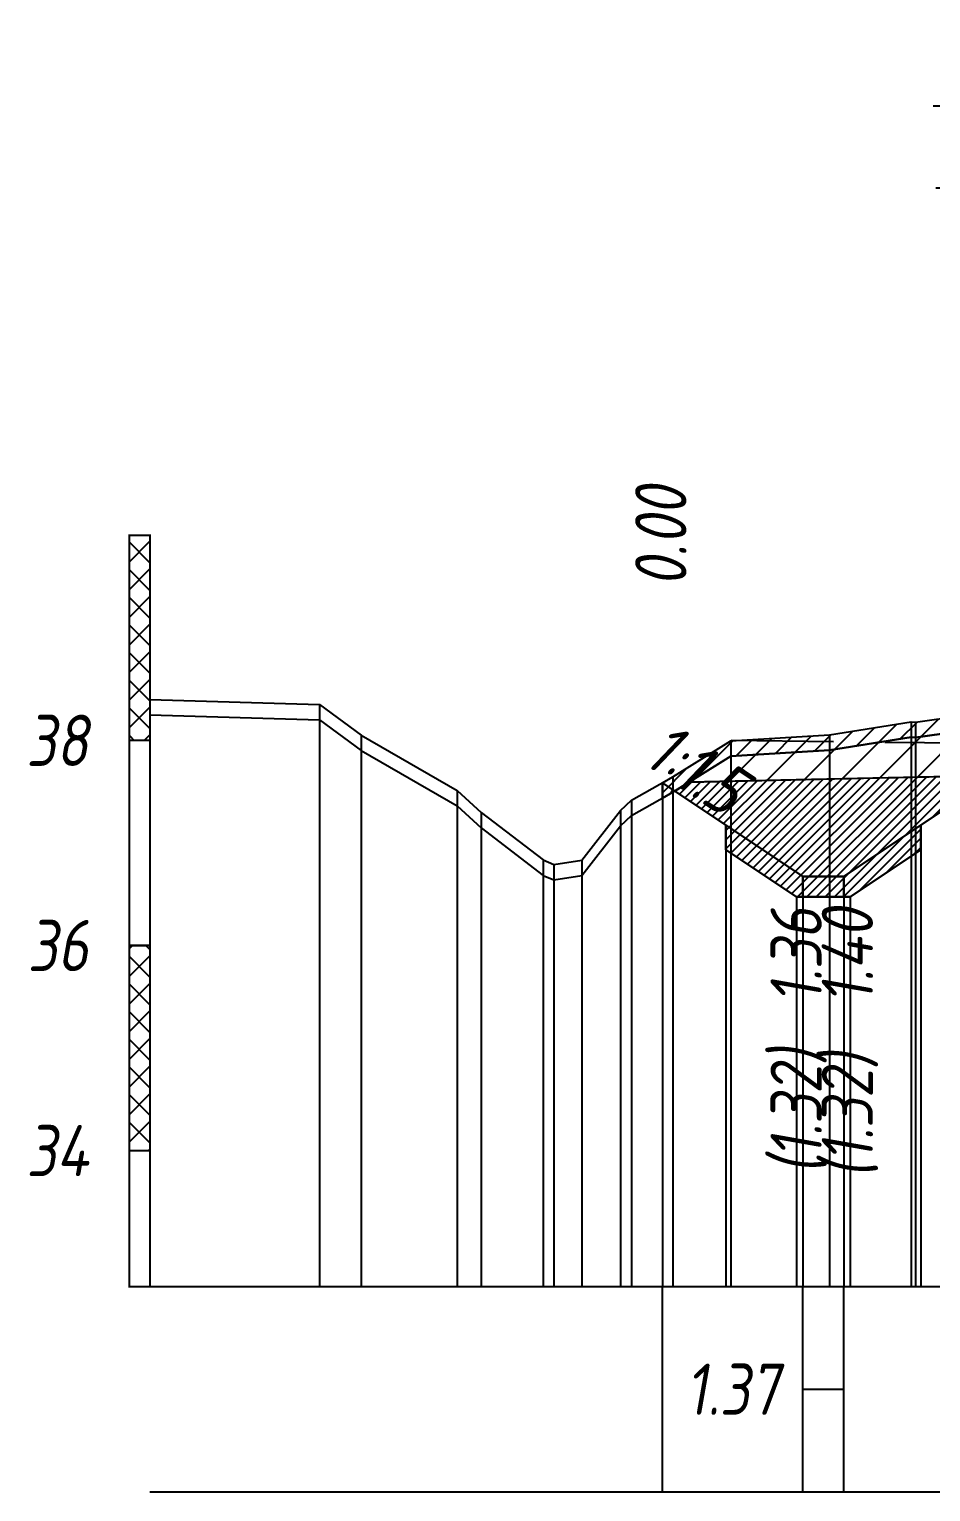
# Model space of a CAD drawing. Extents: x -717 to 1451, y -133302 to 233.
# Drawn here: x -341.3 to -297.4, y -111697.3 to -111626 of the extents above; entities that cross this region are included whole.
import ezdxf
from ezdxf.enums import TextEntityAlignment as Align

# ---------------------------------------------------------------- set-up
doc = ezdxf.new("R2010")
doc.units = 0
doc.linetypes.add('штриховая', pattern=[0.75, 0.5, -0.25])
for name, color, linetype in [('Интерполированный поперечник', 2, 'Continuous'), ('Код_514', 1, 'Continuous'), ('Контур_0', 7, 'Continuous'), ('Контур_508', 7, 'Continuous'), ('Контур_512', 7, 'Continuous'), ('Контур_513', 7, 'Continuous'), ('Контур_818', 7, 'Continuous'), ('Красный поперечник', 1, 'Continuous'), ('Линейка абсолютных высот', 7, 'Continuous'), ('Объём_2650', 7, 'Continuous'), ('Объём_2663', 7, 'Continuous'), ('Объём_2664', 7, 'Continuous'), ('Рабочие отметки', 7, 'Continuous'), ('Рабочие отметки доп.', 7, 'Continuous'), ('Таблица', 7, 'Continuous'), ('Уклоны проезжей части', 7, 'Continuous'), ('Черный поперечник', 3, 'Continuous')]:
    doc.layers.add(name, color=color, linetype=linetype)
for name, color, linetype, true_color in [('Контур_2570', 7, 'Continuous', 0x80ff00), ('Контур_2583', 3, 'Continuous', 0x00ff00), ('Контур_2584', 3, 'Continuous', 0x00ff00), ('Контур_2736', 4, 'Continuous', 0x00ffff), ('Контур_2741', 4, 'Continuous', 0x00ffff), ('Контур_2742', 4, 'Continuous', 0x00ffff), ('Контур_2743', 4, 'Continuous', 0x00ffff), ('Контур_2744', 7, 'Continuous', 0xa4ffff), ('Контур_2750', 4, 'Continuous', 0x00ffff), ('Контур_2751', 4, 'Continuous', 0x00ffff), ('Контур_2752', 4, 'Continuous', 0x00ffff), ('Контур_707', 4, 'Continuous', 0x00ffff), ('Контур_720', 131, 'Continuous', 0xaaffff), ('Объём_2570', 7, 'Continuous', 0x80ff00), ('Объём_2583', 3, 'Continuous', 0x00ff00), ('Объём_2584', 3, 'Continuous', 0x00ff00), ('Объём_2594', 3, 'Continuous', 0x00ff00), ('Объём_2598', 3, 'Continuous', 0x00ff00), ('Объём_2600', 7, 'Continuous', 0x808000), ('Объём_2620', 2, 'Continuous', 0xffff00), ('Объём_2746', 2, 'Continuous', 0xffff00)]:
    doc.layers.add(name, color=color, linetype=linetype, true_color=true_color)
doc.styles.get("Standard").update_dxf_attribs({"font": 'txt', "height": 2.5})
doc.styles.add('М', font='romand.shx', dxfattribs={"width": 0.8, "oblique": 10, "height": 2.5})
doc.dimstyles.new('ISO-25', dxfattribs={"dimtxt": 2.5, "dimasz": 2.5, "dimexe": 1.25, "dimexo": 0.625, "dimtad": 1, "dimtxsty": 'Standard', "dimcen": 2.5, "dimadec": 0, "dimazin": 0, "dimtfac": 1, "dimtmove": 0, "dimatfit": 3, "dimfxl": 1, "dimarcsym": 0})
pattern_1 = [(45.0000013, (-415.4604, 20.7337), (-0.6735192404, 0.673519211), []), (135.0000003, (-415.4604, 20.7337), (-0.673519222, -0.67351923), [])]

# ---------------------------------------------------------------- blocks, each defined once
blk = doc.blocks.new('_Oblique')
at = {"color": 0, "linetype": 'ByBlock', "lineweight": -2}
blk.add_line((-0.5, -0.5), (0.5, 0.5), dxfattribs=at)
blk = doc.blocks.new('*D2289')
at = {"color": 0, "lineweight": -2, "transparency": 16777216}
for p, q in [((-287.327, -111657.183), (-287.327, -111632.463)), ((-280.327, -111656.903), (-280.327, -111632.463)), ((-287.327, -111633.713), (-297.117, -111633.713)), ((-280.327, -111633.713), (-287.327, -111633.713))]:
    blk.add_line(p, q, dxfattribs=at)
at = {"layer": 'Defpoints', "color": 0, "transparency": 16777216}
for p in [(-280.327, -111633.713), (-287.327, -111657.808), (-280.327, -111657.528)]:
    blk.add_point(p, dxfattribs=at)
at = {"color": 0, "lineweight": -2, "transparency": 16777216, "rotation": 180}
blk.add_blockref('_Oblique', (-287.327, -111633.713), dxfattribs=at)
at = {"color": 0, "lineweight": -2, "transparency": 16777216}
blk.add_blockref('_Oblique', (-280.327, -111633.713), dxfattribs=at)
at = {"color": 0, "transparency": 16777216, "insert": (-293.577, -111631.6), "char_height": 2.5, "width": 8.75, "attachment_point": 5, "style": 'М'}
blk.add_mtext('1,40', dxfattribs=at)
blk = doc.blocks.new('*D2294')
at = {"color": 0, "lineweight": -2, "transparency": 16777216}
for p, q in [((-287.327, -111657.183), (-287.327, -111628.463)), ((-277.827, -111656.853), (-277.827, -111628.463)), ((-287.327, -111629.713), (-297.248, -111629.713)), ((-277.827, -111629.713), (-287.327, -111629.713))]:
    blk.add_line(p, q, dxfattribs=at)
at = {"layer": 'Defpoints', "color": 0, "transparency": 16777216}
for p in [(-277.827, -111629.713), (-287.327, -111657.808), (-277.827, -111657.478)]:
    blk.add_point(p, dxfattribs=at)
at = {"color": 0, "lineweight": -2, "transparency": 16777216, "rotation": 180}
blk.add_blockref('_Oblique', (-287.327, -111629.713), dxfattribs=at)
at = {"color": 0, "lineweight": -2, "transparency": 16777216}
blk.add_blockref('_Oblique', (-277.827, -111629.713), dxfattribs=at)
at = {"color": 0, "transparency": 16777216, "insert": (-293.708, -111627.6), "char_height": 2.5, "width": 8.75, "attachment_point": 5, "style": 'М'}
blk.add_mtext('1,90', dxfattribs=at)

msp = doc.modelspace()

# ---------------------------------------------------------------- hatches: boundary and pattern name
at = {"layer": 'Линейка абсолютных высот'}
h = msp.add_hatch(dxfattribs=at)
h.set_pattern_fill('ANSI37', scale=0.3, style=0)
h.set_pattern_definition(pattern_1)
h.paths.add_polyline_path([(-335.46, -111660.634), (-335.46, -111650.634), (-336.46, -111650.634), (-336.46, -111660.634)])
h = msp.add_hatch(dxfattribs=at)
h.set_pattern_fill('ANSI37', scale=0.3, style=0)
h.set_pattern_definition(pattern_1)
h.paths.add_polyline_path([(-335.46, -111680.634), (-335.46, -111670.634), (-336.46, -111670.634), (-336.46, -111680.634)])
at = {"layer": 'Объём_2570'}
h = msp.add_hatch(dxfattribs=at)
h.set_pattern_fill('ANSI31', color=256, scale=0.2)
h.set_pattern_definition([(45, (-415.4604, 20.73366), (-0.449012806, 0.449012806), [])])
h.paths.add_polyline_path([(-280.327, -111659.913), (-289.801, -111660.141), (-290.301, -111659.392), (-298.113, -111660.498), (-298.329, -111660.477), (-302.314, -111661.117), (-307.115, -111661.396), (-309.943, -111663.158), (-310.46, -111663.448), (-310.46, -111662.698), (-309.943, -111662.408), (-307.115, -111660.646), (-302.314, -111660.367), (-298.329, -111659.727), (-298.113, -111659.748), (-290.301, -111658.642), (-289.801, -111659.391), (-280.327, -111659.163)])
at = {"layer": 'Объём_2600'}
h = msp.add_hatch(dxfattribs=at)
h.set_pattern_fill('ANSI31', color=6, scale=0.4)
h.set_pattern_definition([(45, (-415.4604, 20.7337), (-0.898025612, 0.898025612), [])])
h.paths.add_polyline_path([(-280.327, -111661.923), (-294.218, -111662.34), (-309.159, -111662.669), (-307.115, -111661.396), (-302.314, -111661.117), (-298.329, -111660.477), (-298.113, -111660.498), (-290.301, -111659.392), (-289.801, -111660.141), (-280.327, -111659.913)])
h = msp.add_hatch(dxfattribs=at)
h.set_pattern_fill('HONEY', color=5, scale=0.3)
h.set_pattern_definition([(0, (-415.4604, 20.7337), (1.42875, 0.8248891935), [0.9525, -1.905]), (120, (-415.4604, 20.7337), (-1.428749997, 0.824889199), [0.9525, -1.905]), (60, (-415.4604, 20.7337), (3e-09, 1.6497783924), [-1.905, 0.9525])])
h.paths.add_polyline_path([(-309.943, -111663.158), (-310.46, -111663.448), (-310.46, -111662.698), (-309.854, -111663.102)])
at = {"layer": 'Объём_2620'}
h = msp.add_hatch(dxfattribs=at)
h.set_pattern_fill('ANSI31', color=2, scale=0.1)
h.set_pattern_definition([(45, (-415.46038, 20.73366), (-0.224506403, 0.224506403), [])])
h.paths.add_polyline_path([(-300.647, -111662.482), (-294.218, -111662.34), (-297.858, -111664.766), (-297.858, -111665.968), (-301.305, -111668.266), (-303.911, -111668.266), (-307.358, -111665.968), (-307.358, -111664.766), (-309.854, -111663.102), (-309.159, -111662.669)])

# ---------------------------------------------------------------- linework, layer by layer
at = {"layer": 'Интерполированный поперечник', "linetype": 'штриховая', "ltscale": 10, "flags": 128}
msp.add_lwpolyline([(-307.107, -111660.629), (-168.622, -111662.162)], dxfattribs=at)
at = {"layer": 'Код_514'}
for p, q in [((-310.46, -111697.266), (-310.46, -111687.266)), ((-303.608, -111697.266), (-303.608, -111687.266)), ((-301.608, -111697.266), (-301.608, -111687.266)), ((-303.608, -111692.266), (-301.608, -111692.266))]:
    msp.add_line(p, q, dxfattribs=at)
at = {"layer": 'Контур_0', "flags": 128}
for points in [[(-287.327, -111657.746), (-291.905, -111660.797), (-291.905, -111660.797), (-291.905, -111660.797), (-291.905, -111660.797), (-291.905, -111660.797), (-291.905, -111660.797), (-291.905, -111660.797), (-291.905, -111660.797), (-291.905, -111660.797), (-291.905, -111660.797), (-291.905, -111660.797), (-291.905, -111660.797), (-291.905, -111660.797), (-291.905, -111660.797), (-301.608, -111667.266)], [(-291.905, -111660.797), (-301.608, -111667.266), (-303.608, -111667.266), (-310.46, -111662.698), (-310.46, -111662.698), (-310.46, -111662.698), (-310.46, -111662.698), (-310.46, -111662.698), (-310.46, -111662.698), (-310.46, -111662.698), (-310.46, -111662.698), (-310.46, -111662.698), (-310.46, -111662.698), (-310.46, -111662.698), (-310.46, -111662.698), (-310.46, -111662.698)]]:
    msp.add_lwpolyline(points, dxfattribs=at)
at = {"layer": 'Контур_2570', "flags": 128}
msp.add_lwpolyline([(-335.46, -111659.384), (-327.193, -111659.635), (-325.152, -111661.132), (-320.47, -111663.83), (-319.3, -111664.9), (-316.271, -111667.213), (-315.76, -111667.432), (-314.389, -111667.217), (-312.508, -111664.803), (-311.975, -111664.297), (-311.975, -111664.297), (-309.943, -111663.158), (-307.115, -111661.396), (-302.314, -111661.117), (-298.329, -111660.477), (-298.113, -111660.498), (-291.689, -111659.591), (-290.301, -111659.392), (-289.801, -111660.141), (-280.327, -111659.913)], dxfattribs=at)
at = {"layer": 'Контур_2583', "flags": 128}
for points in [[(-303.911, -111668.266), (-303.608, -111668.266), (-303.608, -111667.266), (-307.358, -111664.766), (-307.358, -111665.968), (-303.911, -111668.266)], [(-297.858, -111665.968), (-297.858, -111664.766), (-301.608, -111667.266), (-301.608, -111668.266), (-301.305, -111668.266), (-297.858, -111665.968)]]:
    msp.add_lwpolyline(points, dxfattribs=at)
at = {"layer": 'Контур_2584', "flags": 128}
msp.add_lwpolyline([(-301.608, -111668.266), (-301.608, -111667.266), (-303.608, -111667.266), (-303.608, -111668.266), (-301.608, -111668.266)], dxfattribs=at)
at = {"layer": 'Контур_2736', "flags": 128}
msp.add_lwpolyline([(-291.905, -111660.797), (-301.608, -111667.266)], dxfattribs=at)
at = {"layer": 'Контур_2741', "flags": 128}
msp.add_lwpolyline([(-310.46, -111662.698), (-310.46, -111662.698)], dxfattribs=at)
at = {"layer": 'Контур_2742', "flags": 128}
msp.add_lwpolyline([(-310.46, -111662.698), (-310.46, -111662.698)], dxfattribs=at)
at = {"layer": 'Контур_2743', "flags": 128}
msp.add_lwpolyline([(-310.46, -111662.698), (-310.46, -111662.698)], dxfattribs=at)
at = {"layer": 'Контур_2744', "flags": 128}
msp.add_lwpolyline([(-310.46, -111662.698), (-310.46, -111662.698)], dxfattribs=at)
msp.add_lwpolyline([(-310.46, -111662.698), (-310.46, -111662.698)], dxfattribs=at)
msp.add_lwpolyline([(-310.46, -111662.698), (-310.46, -111662.698)], dxfattribs=at)
msp.add_lwpolyline([(-310.46, -111662.698), (-310.46, -111662.698)], dxfattribs=at)
msp.add_lwpolyline([(-310.46, -111662.698), (-310.46, -111662.698)], dxfattribs=at)
msp.add_lwpolyline([(-310.46, -111662.698), (-310.46, -111662.698)], dxfattribs=at)
at = {"layer": 'Контур_2750', "flags": 128}
msp.add_lwpolyline([(-310.46, -111662.698), (-310.46, -111662.698)], dxfattribs=at)
at = {"layer": 'Контур_2751', "flags": 128}
msp.add_lwpolyline([(-310.46, -111662.698), (-310.46, -111662.698)], dxfattribs=at)
at = {"layer": 'Контур_2752', "flags": 128}
msp.add_lwpolyline([(-310.46, -111662.698), (-310.46, -111662.698)], dxfattribs=at)
at = {"layer": 'Контур_508', "flags": 128}
msp.add_lwpolyline([(-310.46, -111662.698), (-307.358, -111664.766), (-307.358, -111665.968), (-303.911, -111668.266), (-303.608, -111668.266), (-301.608, -111668.266), (-301.305, -111668.266), (-297.858, -111665.968), (-297.858, -111664.766), (-294.218, -111662.34), (-280.327, -111661.923), (-280.327, -111659.616), (-239.577, -111658.801), (-198.827, -111659.616), (-198.827, -111661.923), (-175.445, -111662.625), (-175.445, -111663.289), (-172.515, -111665.242), (-172.212, -111665.242), (-170.212, -111665.242), (-169.909, -111665.242), (-166.462, -111662.944), (-166.462, -111661.742), (-165.84, -111661.327)], dxfattribs=at)
at = {"layer": 'Контур_512', "flags": 128}
msp.add_lwpolyline([(-310.46, -111662.698), (-307.358, -111664.766), (-307.358, -111665.968), (-303.911, -111668.266), (-303.608, -111668.266), (-301.608, -111668.266), (-301.305, -111668.266), (-297.858, -111665.968), (-297.858, -111664.766), (-294.218, -111662.34), (-280.327, -111661.923)], dxfattribs=at)
at = {"layer": 'Контур_513', "flags": 128}
msp.add_lwpolyline([(-310.46, -111662.698), (-307.358, -111664.766), (-307.358, -111665.968), (-303.911, -111668.266), (-303.608, -111668.266), (-301.608, -111668.266), (-301.305, -111668.266), (-297.858, -111665.968), (-297.858, -111664.766), (-294.218, -111662.34), (-280.327, -111661.923), (-280.327, -111659.616), (-239.577, -111658.801), (-198.827, -111659.616), (-198.827, -111661.923), (-175.445, -111662.625), (-175.445, -111663.289), (-172.515, -111665.242), (-172.212, -111665.242), (-170.212, -111665.242), (-169.909, -111665.242), (-166.462, -111662.944), (-166.462, -111661.742), (-165.84, -111661.327)], dxfattribs=at)
at = {"layer": 'Контур_707', "flags": 128}
msp.add_lwpolyline([(-303.608, -111667.266), (-310.46, -111662.698)], dxfattribs=at)
at = {"layer": 'Контур_720', "flags": 128}
msp.add_lwpolyline([(-301.608, -111667.266), (-303.608, -111667.266)], dxfattribs=at)
at = {"layer": 'Контур_818', "flags": 128}
msp.add_lwpolyline([(-310.46, -111663.448), (-309.943, -111663.158), (-307.115, -111661.396), (-302.314, -111661.117), (-298.329, -111660.477), (-298.113, -111660.498), (-291.689, -111659.591), (-290.301, -111659.392), (-289.801, -111660.141), (-280.327, -111659.913)], dxfattribs=at)
at = {"layer": 'Красный поперечник'}
for p, q in [((-301.608, -111667.266), (-287.327, -111657.746)), ((-310.46, -111662.698), (-310.46, -111687.266)), ((-310.46, -111662.698), (-303.608, -111667.266)), ((-307.358, -111664.766), (-307.358, -111687.266)), ((-297.858, -111664.766), (-297.858, -111687.266)), ((-307.358, -111665.968), (-307.358, -111687.266)), ((-297.858, -111665.968), (-297.858, -111687.266)), ((-303.608, -111667.266), (-301.608, -111667.266)), ((-303.911, -111668.266), (-303.911, -111687.266)), ((-303.608, -111668.266), (-303.608, -111687.266)), ((-301.608, -111668.266), (-301.608, -111687.266)), ((-301.305, -111668.266), (-301.305, -111687.266))]:
    msp.add_line(p, q, dxfattribs=at)
at = {"layer": 'Линейка абсолютных высот', "color": 7, "const_width": 0.1, "flags": 128}
for points in [[(-335.46, -111660.634), (-335.46, -111650.634), (-336.46, -111650.634), (-336.46, -111660.634), (-335.46, -111660.634)], [(-335.46, -111670.634), (-335.46, -111660.634), (-336.46, -111660.634), (-336.46, -111670.634), (-335.46, -111670.634)], [(-335.46, -111680.634), (-335.46, -111670.634), (-336.46, -111670.634), (-336.46, -111680.634), (-335.46, -111680.634)], [(-335.46, -111687.266), (-335.46, -111680.634), (-336.46, -111680.634), (-336.46, -111687.266), (-335.46, -111687.266)]]:
    msp.add_lwpolyline(points, dxfattribs=at)
at = {"layer": 'Объём_2570', "flags": 128}
msp.add_lwpolyline([(-280.327, -111659.913), (-280.327, -111659.913), (-289.801, -111660.141), (-290.301, -111659.392), (-298.113, -111660.498), (-298.329, -111660.477), (-302.314, -111661.117), (-307.115, -111661.396), (-309.943, -111663.158), (-310.46, -111663.448), (-310.46, -111662.698), (-309.943, -111662.408), (-307.115, -111660.646), (-302.314, -111660.367), (-298.329, -111659.727), (-298.113, -111659.748), (-290.301, -111658.642), (-289.801, -111659.391), (-280.327, -111659.163), (-280.327, -111659.163), (-280.327, -111659.913), (-280.327, -111659.913)], dxfattribs=at)
at = {"layer": 'Объём_2583', "flags": 128}
for points in [[(-303.911, -111668.266), (-303.608, -111668.266), (-303.608, -111667.266), (-307.358, -111664.766), (-307.358, -111665.968), (-303.911, -111668.266)], [(-297.858, -111665.968), (-297.858, -111664.766), (-301.608, -111667.266), (-301.608, -111668.266), (-301.305, -111668.266), (-297.858, -111665.968)]]:
    msp.add_lwpolyline(points, dxfattribs=at)
at = {"layer": 'Объём_2584', "flags": 128}
msp.add_lwpolyline([(-301.608, -111668.266), (-301.608, -111667.266), (-303.608, -111667.266), (-303.608, -111668.266), (-301.608, -111668.266)], dxfattribs=at)
at = {"layer": 'Объём_2594', "flags": 128}
for points in [[(-303.608, -111667.266), (-307.358, -111664.766)], [(-297.858, -111664.766), (-301.608, -111667.266)]]:
    msp.add_lwpolyline(points, dxfattribs=at)
at = {"layer": 'Объём_2598', "flags": 128}
msp.add_lwpolyline([(-301.608, -111667.266), (-303.608, -111667.266)], dxfattribs=at)
at = {"layer": 'Объём_2600', "color": 5, "flags": 128}
msp.add_lwpolyline([(-309.943, -111663.158), (-310.46, -111663.448), (-310.46, -111662.698), (-309.854, -111663.102), (-309.943, -111663.158), (-309.943, -111663.158)], dxfattribs=at)
at = {"layer": 'Объём_2620', "flags": 128}
msp.add_lwpolyline([(-300.647, -111662.482), (-294.218, -111662.34), (-297.858, -111664.766), (-297.858, -111665.968), (-301.305, -111668.266), (-303.911, -111668.266), (-307.358, -111665.968), (-307.358, -111664.766), (-309.854, -111663.102), (-309.159, -111662.669), (-300.647, -111662.482), (-300.647, -111662.482)], dxfattribs=at)
at = {"layer": 'Объём_2650', "color": 6, "flags": 128}
msp.add_lwpolyline([(-280.327, -111661.923), (-294.218, -111662.34), (-309.159, -111662.669), (-307.115, -111661.396), (-302.314, -111661.117), (-298.329, -111660.477), (-298.113, -111660.498), (-290.301, -111659.392), (-289.801, -111660.141), (-280.327, -111659.913), (-280.327, -111661.923), (-280.327, -111661.923)], dxfattribs=at)
at = {"layer": 'Объём_2663', "flags": 128}
for points in [[(-303.608, -111667.266), (-310.46, -111662.698)], [(-294.218, -111662.34), (-301.608, -111667.266)]]:
    msp.add_lwpolyline(points, dxfattribs=at)
at = {"layer": 'Объём_2664', "flags": 128}
msp.add_lwpolyline([(-301.608, -111667.266), (-303.608, -111667.266)], dxfattribs=at)
at = {"layer": 'Объём_2746', "flags": 128}
msp.add_lwpolyline([(-303.608, -111667.266), (-301.608, -111667.266), (-297.858, -111664.766), (-297.858, -111665.968), (-301.305, -111668.266), (-303.911, -111668.266), (-307.358, -111665.968), (-307.358, -111664.766), (-303.608, -111667.266), (-303.608, -111667.266)], dxfattribs=at)
at = {"layer": 'Таблица'}
for p, q in [((-335.46, -111687.266), (-140.84, -111687.266)), ((-335.46, -111697.266), (-140.84, -111697.266))]:
    msp.add_line(p, q, dxfattribs=at)
at = {"layer": 'Черный поперечник', "color": 7}
for p, q in [((-335.46, -111658.634), (-335.46, -111687.266)), ((-327.193, -111658.885), (-327.193, -111687.266)), ((-298.329, -111659.727), (-298.329, -111687.266)), ((-298.113, -111659.748), (-298.113, -111687.266)), ((-325.152, -111660.382), (-325.152, -111687.266)), ((-307.115, -111660.646), (-307.115, -111687.266)), ((-302.314, -111660.367), (-302.314, -111687.266)), ((-309.943, -111662.408), (-309.943, -111687.266)), ((-320.47, -111663.08), (-320.47, -111687.266)), ((-311.975, -111663.547), (-311.975, -111687.266)), ((-319.3, -111664.15), (-319.3, -111687.266)), ((-312.508, -111664.053), (-312.508, -111687.266)), ((-316.271, -111666.463), (-316.271, -111687.266)), ((-314.389, -111666.467), (-314.389, -111687.266)), ((-315.76, -111666.682), (-315.76, -111687.266))]:
    msp.add_line(p, q, dxfattribs=at)
at = {"layer": 'Черный поперечник', "flags": 128}
msp.add_lwpolyline([(-335.46, -111658.634), (-327.193, -111658.885), (-325.152, -111660.382), (-320.47, -111663.08), (-319.3, -111664.15), (-316.271, -111666.463), (-315.76, -111666.682), (-314.389, -111666.467), (-312.508, -111664.053), (-311.975, -111663.547), (-309.943, -111662.408), (-307.115, -111660.646), (-302.314, -111660.367), (-298.329, -111659.727), (-298.113, -111659.748), (-291.689, -111658.841), (-290.301, -111658.642), (-289.801, -111659.391), (-248.577, -111658.396), (-239.577, -111658.202), (-235.593, -111658.115), (-195.096, -111658.976)], dxfattribs=at)

# ---------------------------------------------------------------- texts
at = {"layer": 'Код_514', "style": 'М', "oblique": 10, "width": 0.8}
msp.add_text('1.37', height=2.5, dxfattribs=at).set_placement((-307.034, -111692.266), align=Align.MIDDLE_CENTER)
at = {"layer": 'Линейка абсолютных высот', "style": 'М', "oblique": 10, "width": 0.8}
for s, p in [('38', (-338.46, -111660.634)), ('36', (-338.46, -111670.634)), ('34', (-338.46, -111680.634))]:
    msp.add_text(s, height=2.5, dxfattribs=at).set_placement(p, align=Align.MIDDLE_RIGHT)
at = {"layer": 'Рабочие отметки', "color": 1, "style": 'М', "oblique": 10, "width": 0.8}
msp.add_text('0.00', height=2.5, rotation=90, dxfattribs=at).set_placement((-310.538, -111653.129), align=Align.MIDDLE_LEFT)
for s, p in [('1.40', (-301.436, -111668.82)), ('1.36', (-303.936, -111668.82))]:
    msp.add_text(s, height=2.5, rotation=90, dxfattribs=at).set_placement(p, align=Align.MIDDLE_RIGHT)
at = {"layer": 'Рабочие отметки доп.', "color": 1, "style": 'М', "oblique": 10, "width": 0.8}
for p in [(-303.936, -111675.67), (-301.436, -111675.87)]:
    msp.add_text('(1.32)', height=2.5, rotation=90, dxfattribs=at).set_placement(p, align=Align.MIDDLE_RIGHT)
at = {"layer": 'Уклоны проезжей части', "color": 1, "style": 'М', "oblique": 10, "width": 0.8}
msp.add_text('1:1.5', height=2.5, rotation=326.30994, dxfattribs=at).set_placement((-309.873, -111663.695), align=Align.BOTTOM_CENTER)

# ---------------------------------------------------------------- dimensions: what is measured, and where the dimension line sits
at = {"color": 5}
for base, p2, picture, middle in [((-277.827, -111629.713), (-277.827, -111657.478), '*D2294', (-293.708, -111629.713)), ((-280.327, -111633.713), (-280.327, -111657.528), '*D2289', (-293.577, -111633.713))]:
    dim = msp.add_linear_dim(base=base, p1=(-287.327, -111657.808), p2=p2, angle=180, dimstyle='ISO-25', override={"dimasz": 1, "dimlfac": 0.2, "dimzin": 0, "dimtxsty": 'М', "dimblk1": 'Oblique', "dimblk2": 'Oblique', "dimsah": 1}, dxfattribs=at)
    dim.commit()
    dim.dimension.update_dxf_attribs({"geometry": picture, "text_midpoint": middle, "dimtype": 160})

doc.saveas('drawing.dxf')
